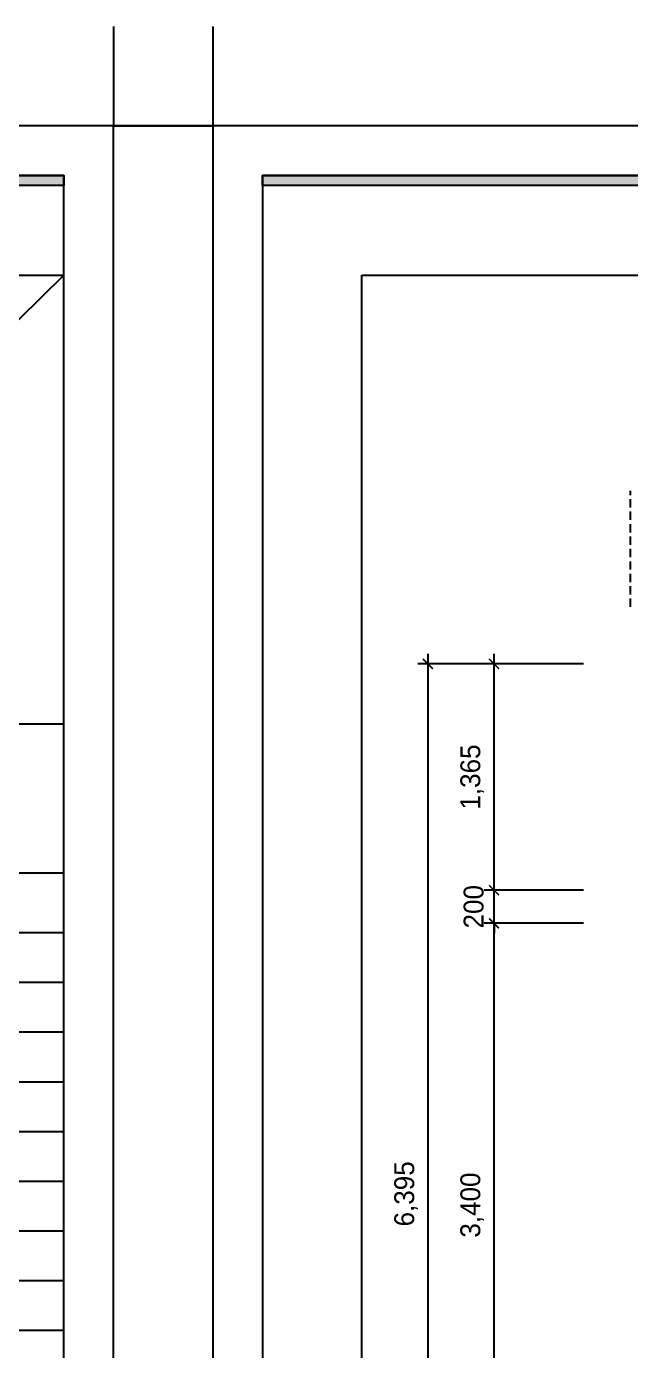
# Model space of a CAD drawing. Header units: inches. Extents: x 3778 to 56227, y -16914 to 35091.
# Drawn here: x 29053 to 32700, y 14227 to 22215 of the extents above; entities that cross this region are included whole.
import ezdxf
from ezdxf.enums import TextEntityAlignment as Align

# ---------------------------------------------------------------- set-up
doc = ezdxf.new("R2010")
doc.units = ezdxf.units.IN
doc.header["$LTSCALE"] = 100
doc.header["$MEASUREMENT"] = 0
doc.header["$PDSIZE"] = 700.071425
doc.linetypes.add('DASHED', pattern=[0.75, 0.5, -0.25])
for name, color, linetype in [('07-DIM WAL', 5, 'Continuous'), ('F-SYM', 7, 'Continuous'), ('FORM(YOURNAME)-11', 1, 'Continuous'), ('FUR', 8, 'DASHED')]:
    doc.layers.add(name, color=color, linetype=linetype)
doc.styles.add('HY 울릉도 L', font='')
doc.styles.add('YOURNAME', font='HY울릉도M.TTF')
doc.styles.get('HY 울릉도 L').set_extended_font_data('HY울릉도L')
doc.dimstyles.new('60', dxfattribs={"dimscale": 60, "dimtxt": 2, "dimasz": 1, "dimexe": 1, "dimexo": 1, "dimgap": 1, "dimtad": 1, "dimdec": 0, "dimrnd": 0.05, "dimdsep": 46, "dimlunit": 6, "dimtxsty": 'HY 울릉도 L', "dimblk": 'ARCHTICK', "dimcen": 2.5, "dimdle": 1, "dimclrd": 133, "dimclre": 133, "dimclrt": 30, "dimadec": 0, "dimazin": 0, "dimtfac": 1, "dimtdec": 0, "dimtix": 1, "dimtmove": 2, "dimatfit": 3, "dimldrblk": 'ARCHTICK', "dimfxl": 0, "dimlwd": -1, "dimlwe": -1, "dimarcsym": 0})

# ---------------------------------------------------------------- blocks, each defined once
blk = doc.blocks.new('FORM-PLAN')
at = {"layer": 'FORM(YOURNAME)-11'}
h = blk.add_hatch(color=256, dxfattribs=at)
h.dxf.hatch_style = 1
h.paths.add_polyline_path([(-71444, 55115), (10556, 55115), (10556, 54915), (-71444, 54915)])
h.paths.add_polyline_path([(-71444, -2085), (10556, -2085), (10556, -2285), (-71444, -2285)])
at = {"layer": 'Defpoints', "color": 158}
for p, q in [((1346, 53115), (10556, 53115)), ((10556, 53115), (1346, 44093)), ((1346, 44093), (10556, 44093))]:
    blk.add_line(p, q, dxfattribs=at)
at = {"layer": 'Defpoints', "color": 1}
for points in [[(-72444, 58115), (-72444, 56115), (-74444, 56115)], [(11556, 58115), (11556, 56115), (13556, 56115)]]:
    blk.add_lwpolyline(points, dxfattribs=at)
at = {"layer": 'Defpoints', "color": 158}
for points in [[(-71444, -2285), (10556, -2285), (10556, 55115), (-71444, 55115)], [(-69444, 53115), (-64, 53115), (-64, 1215), (-69444, 1215)]]:
    blk.add_lwpolyline(points, close=True, dxfattribs=at)
at = {"layer": 'FORM(YOURNAME)-11', "color": 14}
for p, q in [((1346, 41093), (10556, 41093)), ((1346, 39893), (10556, 39893)), ((1346, 38893), (10556, 38893)), ((1346, 37893), (10556, 37893)), ((1346, 36893), (10556, 36893)), ((1346, 35893), (10556, 35893)), ((1346, 34893), (10556, 34893)), ((1346, 33893), (10556, 33893)), ((1346, 32893), (10556, 32893)), ((1346, 31893), (10556, 31893))]:
    blk.add_line(p, q, dxfattribs=at)
at = {"layer": 'FORM(YOURNAME)-11', "color": 250}
blk.add_lwpolyline([(-72444, -3285), (11556, -3285), (11556, 56115), (-72444, 56115)], close=True, dxfattribs=at)
at = {"layer": 'FORM(YOURNAME)-11'}
blk.add_lwpolyline([(-71444, 55115), (10556, 55115), (10556, 54915), (-71444, 54915)], close=True, dxfattribs=at)
at = {"layer": 'FORM(YOURNAME)-11', "color": 3, "style": 'YOURNAME'}
for tag, height, p in [('1', 450, (9905, 18188)), ('2', 450, (9905, 17544)), ('3', 450, (9905, 16257)), ('4', 450, (9905, 14326)), ('5', 515, (9905, 12009)), ('6', 515, (9905, 9757)), ('7', 515, (9905, 7504)), ('8', 515, (9905, 5252)), ('9', 515, (9905, 2999)), ('10', 515, (5655, 811)), ('11', 515, (9905, 747)), ('12', 515, (5655, -1441)), ('13', 515, (9905, -1441))]:
    blk.add_attdef(tag, text='', height=height, dxfattribs=at).set_placement(p, align=Align.MIDDLE_RIGHT)
blk = doc.blocks.new('*U629')
at = {"layer": 'F-SYM', "xscale": 0.3, "yscale": 0.3, "zscale": 0.3}
blk.add_blockref('FORM-PLAN', (26111.1, 4780.9), dxfattribs=at)
blk = doc.blocks.new('*U630')
at = {"layer": 'F-SYM', "xscale": 0.3, "yscale": 0.3, "zscale": 0.3}
blk.add_blockref('FORM-PLAN', (51911.1, 4780.9), dxfattribs=at)
blk = doc.blocks.new('_ArchTick')
at = {"color": 0, "linetype": 'ByBlock', "const_width": 0.15}
blk.add_lwpolyline([(-0.5, -0.5), (0.5, 0.5)], dxfattribs=at)
blk = doc.blocks.new('*D175')
at = {"layer": '07-DIM WAL', "color": 133}
for p, q in [((31476.8, 18429.4), (31476.8, 11914.4)), ((32415.8, 18369.4), (31416.8, 18369.4)), ((32415.8, 11974.4), (31416.8, 11974.4))]:
    blk.add_line(p, q, dxfattribs=at)
at = {"layer": 'Defpoints', "color": 0}
for p in [(32475.8, 18369.4), (31476.8, 11974.4), (32475.8, 11974.4)]:
    blk.add_point(p, dxfattribs=at)
at = {"layer": '07-DIM WAL', "color": 133, "xscale": 60, "yscale": 60, "zscale": 60}
for p, rotation in [((31476.8, 18369.4), 90), ((31476.8, 11974.4), 270)]:
    blk.add_blockref('_ArchTick', p, dxfattribs=dict(at, rotation=rotation))
at = {"layer": '07-DIM WAL', "color": 30, "insert": (31344.8, 15171.9), "char_height": 120, "attachment_point": 5, "rotation": 90, "style": 'HY 울릉도 L'}
blk.add_mtext('6,395', dxfattribs=at)
blk = doc.blocks.new('*D177')
at = {"layer": '07-DIM WAL', "color": 133}
for p, q in [((31875.8, 13344.4), (31875.8, 16864.4)), ((32415.8, 16804.4), (31815.8, 16804.4)), ((32415.8, 13404.4), (31815.8, 13404.4))]:
    blk.add_line(p, q, dxfattribs=at)
at = {"layer": 'Defpoints', "color": 0}
for p in [(31875.8, 16804.4), (32475.8, 16804.4), (32475.8, 13404.4)]:
    blk.add_point(p, dxfattribs=at)
at = {"layer": '07-DIM WAL', "color": 133, "xscale": 60, "yscale": 60, "zscale": 60}
for p, rotation in [((31875.8, 16804.4), 90), ((31875.8, 13404.4), 270)]:
    blk.add_blockref('_ArchTick', p, dxfattribs=dict(at, rotation=rotation))
at = {"layer": '07-DIM WAL', "color": 30, "insert": (31743.8, 15104.4), "char_height": 120, "attachment_point": 5, "rotation": 90, "style": 'HY 울릉도 L'}
blk.add_mtext('3,400', dxfattribs=at)
blk = doc.blocks.new('*D178')
at = {"layer": '07-DIM WAL', "color": 133}
for p, q in [((31875.8, 17004.4), (31875.8, 17064.4)), ((32415.8, 17004.4), (31815.8, 17004.4)), ((31875.8, 16804.4), (31875.8, 17004.4)), ((32415.8, 16804.4), (31815.8, 16804.4)), ((31875.8, 16804.4), (31875.8, 16744.4))]:
    blk.add_line(p, q, dxfattribs=at)
at = {"layer": 'Defpoints', "color": 0}
for p in [(31875.8, 17004.4), (32475.8, 17004.4), (32475.8, 16804.4)]:
    blk.add_point(p, dxfattribs=at)
at = {"layer": '07-DIM WAL', "color": 133, "xscale": 60, "yscale": 60, "zscale": 60}
for p, rotation in [((31875.8, 17004.4), 270), ((31875.8, 16804.4), 90)]:
    blk.add_blockref('_ArchTick', p, dxfattribs=dict(at, rotation=rotation))
at = {"layer": '07-DIM WAL', "color": 30, "insert": (31753.3, 16904.4), "char_height": 120, "attachment_point": 5, "rotation": 90, "style": 'HY 울릉도 L'}
blk.add_mtext('200', dxfattribs=at)
blk = doc.blocks.new('*D179')
at = {"layer": '07-DIM WAL', "color": 133}
for p, q in [((31875.8, 16944.4), (31875.8, 18429.4)), ((32415.8, 18369.4), (31815.8, 18369.4)), ((32415.8, 17004.4), (31815.8, 17004.4))]:
    blk.add_line(p, q, dxfattribs=at)
at = {"layer": 'Defpoints', "color": 0}
for p in [(31875.8, 18369.4), (32475.8, 18369.4), (32475.8, 17004.4)]:
    blk.add_point(p, dxfattribs=at)
at = {"layer": '07-DIM WAL', "color": 133, "xscale": 60, "yscale": 60, "zscale": 60}
for p, rotation in [((31875.8, 18369.4), 90), ((31875.8, 17004.4), 270)]:
    blk.add_blockref('_ArchTick', p, dxfattribs=dict(at, rotation=rotation))
at = {"layer": '07-DIM WAL', "color": 30, "insert": (31743.8, 17686.9), "char_height": 120, "attachment_point": 5, "rotation": 90, "style": 'HY 울릉도 L'}
blk.add_mtext('1,365', dxfattribs=at)

msp = doc.modelspace()

# ---------------------------------------------------------------- linework, layer by layer
at = {"layer": 'FUR'}
msp.add_line((32699.6, 18713.2), (32699.6, 19413.2), dxfattribs=at)

# ---------------------------------------------------------------- block references
at = {"layer": '07-DIM WAL'}
for name in ['*U629', '*U630']:
    msp.add_blockref(name, (0, 0), dxfattribs=at)

# ---------------------------------------------------------------- dimensions: what is measured, and where the dimension line sits
for base, p1, p2, picture, middle in [((31476.8, 11974.4), (32475.8, 18369.4), (32475.8, 11974.4), '*D175', (31344.8, 15171.9)), ((31875.8, 18369.4), (32475.8, 17004.4), (32475.8, 18369.4), '*D179', (31743.8, 17686.9)), ((31875.8, 17004.4), (32475.8, 16804.4), (32475.8, 17004.4), '*D178', (31753.3, 16904.4)), ((31875.8, 16804.4), (32475.8, 13404.4), (32475.8, 16804.4), '*D177', (31743.8, 15104.4))]:
    dim = msp.add_linear_dim(base=base, p1=p1, p2=p2, angle=90, dimstyle='60', dxfattribs=at)
    dim.commit()
    dim.dimension.update_dxf_attribs({"geometry": picture, "text_midpoint": middle})

doc.saveas('drawing.dxf')
